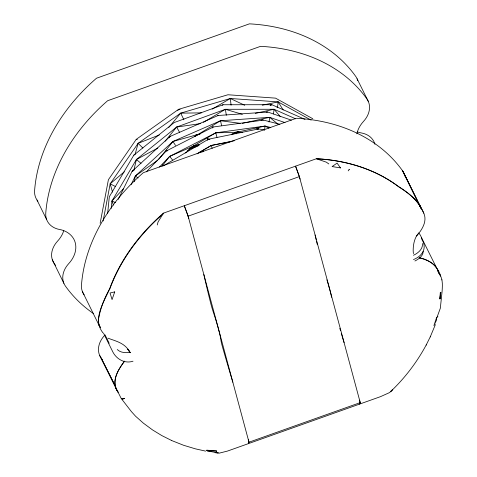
<?xml version="1.0" encoding="UTF-8"?>
<svg xmlns="http://www.w3.org/2000/svg" width="477" height="477" viewBox="0 0 477 477"><rect width="100%" height="100%" fill="white"/><g stroke="black" fill="none" stroke-linecap="round" stroke-linejoin="round"><path stroke-width="0.72" d="M231.071 105.161L230.319 98.495L180.688 113.144L138.109 143.338L110.169 183.83L103.121 220.994M440.778 292.371L440.325 292.377L439.8 298.96L440.259 298.858L440.778 292.371L439.824 298.715M216.6 451.755L216.647 451.003L206.899 450.181L206.469 450.693M422.533 243.55C422.95 249.167 418.079 253.15 413.458 255.273M423.23 251.403C423.063 256.054 418.728 259.112 414.93 260.991M207.59 139.177L207.668 138.235L208.425 139.218L209.904 139.344M107.617 213.738L109.311 196.786L133.846 155.126L174.177 122.559L223.087 104.743L271.854 104.713L305.012 119.381M111.219 208.377L111.952 201.038L136.398 159.527L176.603 127.061L225.388 109.293L274.054 109.269L295.674 118.827M212.122 109.138L230.319 98.495L278.151 101.893L277.65 106.454L277.101 107.76M264.58 130.078L265.033 126.059L270.757 127.52M157.249 224.959L158.048 222.008L163.468 213.136L316.37 158.752L322.869 159.211A177.963 137.519 -26.4 0 1 398.331 186.495C407.066 192.314 417.053 198.855 421.31 208.819M269.076 122.064L269.654 117.33L220.511 120.747L172.918 141.496L135.361 175.983L131.133 184.563M273.482 113.955L274.054 109.269L255.273 113.341M170.11 136.088L169.401 137.758M100.146 223.254L108.404 179.698L136.225 139.373L178.601 109.322L227.97 94.756L275.515 98.131L312.775 118.737M134.24 181.624L135.361 175.983L157.732 160.284M133.924 170.104L136.398 159.527L157.809 148.049M340.477 167.904L337.078 163.104L332.105 166.562L340.477 167.904L340.596 167.409M135.021 154.578L138.109 143.338L159.294 134.991M349.158 169.764L349.301 169.275L348.204 170.867M435.382 324.581L430.248 336.893M124.569 361.101C118.063 369.753 110.563 381.803 118.117 392.249C110.575 381.797 117.92 369.931 124.461 361.339M188.791 218.639A7.912 0.769 70.4 0 0 187.002 213.118L184.295 205.73L188.129 216.176L248.994 442.203L248.362 443.652L248.809 442.626A7.912 0.769 70.4 0 0 248.845 442.376M300.045 179.072A7.912 0.769 70.4 0 0 298.256 173.545L295.549 166.163L299.383 176.603L360.248 402.63L359.616 404.085L360.063 403.059A7.912 0.769 70.4 0 0 359.58 400.167M118.26 199.362L132.081 171.332L132.779 170.378L133.959 170.551M392.094 390.126L390.687 391.522C404.949 377.993 417.011 362.115 426.307 344.793M426.152 345.104L430.409 336.559M163.468 213.136L158.328 217.727A177.963 137.519 -26.4 0 0 109.466 289.235C103.986 301.953 92.449 318.94 102.525 332.296L102.805 332.803M109.471 289.229C104.141 298.53 100.379 308.708 98.465 319.262C98.238 322.136 98.53 325.344 100.528 327.58M177.838 110.575L178.601 109.322L180.073 109.513M418.746 233.062C414.149 237.725 413.064 245.792 413.189 251.14L413.41 253.621M416.558 235.99C421.906 230.003 427.446 221.483 423.814 213.219C419.044 201.449 408.968 192.893 398.331 186.495M161.906 166.217L169.687 156.373L215.759 132.827L265.033 126.059L268.825 128.086M158.787 159.288L172.918 141.496L198.79 134.234M165.167 141.216L176.603 127.061L200.817 123.567M168.828 127.407L180.688 113.144L201.407 112.87M201.944 152.163L202.969 150.714L203.53 151.662M261.163 120.544L261.951 119.691L279.868 124.306M113.46 205.086L111.952 201.038L123.549 188.618M146.344 171.851L166.312 150.97L213.231 126.995L263.382 120.109M159.491 167.033L169.687 156.373L193.268 146.129L215.759 132.827L239.532 132.29M392.571 389.673L389.655 392.535L380.443 396.679L227.535 451.057L219.217 453.15L207.519 450.938L206.899 450.181M207.394 140.238L208.425 139.218L258.725 128.939L264.592 129.953M212.182 127.997L213.231 126.995L212.498 126.483M185.553 152.968L193.268 146.129L198.265 144.728M437.934 316.728L437.027 317.294L440.325 308.231L442.131 291.024C442.382 286.015 442.889 280.726 440.647 276.046C437.671 266.118 429.437 259.577 419.396 257.836M256.513 128.868L257.437 128.063L258.725 128.939L257.401 129.571M112.542 192.159L110.169 183.83L124.247 171.833M187.473 150.732L193.268 146.129L199.058 144.829M194.419 136.696L220.511 120.747L240.187 123.322M195.522 135.808L197.347 134.568L200.185 133.989M203.429 122.345L225.388 109.293L242.346 114.325M163.665 165.68L208.425 139.218M197.108 153.815L211.216 145.473L234.296 140.757M222.246 105.226L223.087 104.743M198.998 152.562L211.216 145.473L231.434 141.568M413.481 259.571C421.847 256.34 427.344 248.702 422.205 239.985M133.846 155.126L134.794 154.608M238.637 131.527L231.256 134.729M291.381 120.144L267.782 112.035L218.144 115.494L170.05 136.458L132.081 171.332L133.429 170.742M270.489 105.274L271.854 104.713L270.03 105.202M231.828 134.097L237.302 132.147L265.033 126.059M188.129 216.176L299.383 176.603M248.994 442.203L360.248 402.63M189.333 149.033L196.923 146.499M195.934 134.908L197.347 134.568M196.101 146.278L198.939 145.616M242.364 123.352L269.654 117.33L285.031 122.613M262.261 105.184L278.151 101.893L311.117 120.132M192.291 146.821L198.873 145.545M167.767 150.714L166.312 150.97L166.217 150.136M129.696 352.193C125.439 353.177 120.562 352.658 117.253 349.558M133.011 361.196C124.986 363.921 116.734 359.354 112.948 352.169L103.467 333.029M205.611 451.129L195.445 448.851L183.579 445.268L171.863 440.611M235.644 132.6L240.05 132.427M136.225 139.373L137.358 139.338M266.166 112.083L267.782 112.035M207.519 450.938L216.647 451.003M217.387 115.476L218.144 115.494M215.437 452.721L218.198 452.87L215.061 452.637M242.411 132.648L235.888 131.843M233.658 133.339L236.592 133.751M107.957 338.187C116.907 341.496 125.057 343.017 130.191 352.628L127.758 349.128L130.221 352.736M115.506 186.561L110.169 183.83M316.37 158.752L326.316 162.162L328.814 163.939M111.952 201.038L115.643 202.671M230.319 98.495L244.737 105.268M419.11 257.705C427.07 259.905 436.342 263.256 438.405 272.403M171.654 440.515L161.81 435.584L152.568 429.938L143.374 423.153L135.599 416.248L131.425 411.627L121.277 398.539L122.851 398.993L124.682 398.432L122.476 399.005L121.277 398.539M141.037 163.367L136.398 159.527M135.361 175.983L138.115 177.981M142.885 148.043L138.109 143.338M269.654 117.33L278.204 124.342M274.054 109.269L280.339 116.615M169.687 156.373L172.543 159.986M172.918 141.496L175.524 145.431M278.151 101.893L283.189 109.966M98.995 325.064L100.432 327.544M179.555 132.26L176.603 127.061M121.116 398.283L115.959 388.01M423.814 213.219L419.581 205.056M99.604 355.282L115.458 386.4L101.13 358.03A23.731 18.335 -26.4 0 1 104.499 335.504M420.774 207.09L402.594 170.838A177.963 137.519 -26.4 0 0 296.283 118.284L143.38 172.662A177.963 137.519 -26.4 0 0 81.478 285.049A23.731 18.335 -26.4 0 0 84.149 294.852M421.364 237.355L436.89 268.503M104.988 334.83L109.191 343.297M357.088 78.783L368.411 101.637M82.366 291.513L99.711 326.584M37.021 200.054L46.651 219.563M416.928 200.084L402.594 170.838A23.731 18.335 -26.4 0 1 404.919 176.096M418.556 203.411L421.161 208.729M180.688 113.144L183.878 119.763M116.531 389.429L101.13 358.03A177.963 137.519 -26.4 0 0 102.412 359.783M52.327 259.786L63.888 283.332M404.126 173.586L420.201 206.738M211.216 145.473L212.164 148.258M437.642 270.024L438.244 271.962M215.759 132.827L216.981 137.275M162.729 164.798L163.021 166.056M220.511 120.747L221.543 125.368M441.899 279.725L441.946 279.939M225.388 109.293L226.307 115.231M316.382 158.716A177.963 137.519 -26.4 0 1 398.349 186.477M109.704 289.253A177.963 137.108 -26.5 0 1 163.742 213.368M55.559 265.385A177.963 137.519 -26.4 0 1 54.259 263.596A23.731 18.335 -26.4 0 1 57.622 241.076A27.684 21.393 -26.4 0 0 63.739 230.719M93.444 313.55A177.963 137.519 -26.4 0 1 65.415 286.081A23.731 18.335 -26.4 0 1 68.783 263.56A27.684 21.393 -26.4 0 0 75.336 243.031C73.613 235.71 66.798 230.677 59.613 229.497A23.731 18.335 -26.4 0 1 45.762 213.1A177.963 137.519 -26.4 0 1 107.659 100.719L260.567 46.335A177.963 137.519 -26.4 0 1 366.879 98.894A23.731 18.335 -26.4 0 1 363.51 121.414A27.684 21.393 -26.4 0 0 356.874 133.828M418.782 233.014A23.731 18.335 -26.4 0 1 422.062 239.901M37.88 201.199A23.731 18.335 -26.4 0 1 34.6 190.615A177.963 137.519 -26.4 0 1 96.503 78.228L249.405 23.85A177.963 137.519 -26.4 0 1 355.723 76.403A23.731 18.335 -26.4 0 1 357.804 80.72M357.297 131.831A27.684 21.393 -26.4 0 0 361.524 132.988A23.731 18.335 -26.4 0 1 374.922 144.292M232.83 382.184A327.645 31.816 70.4 0 1 222.485 346.922A19.772 1.92 70.4 0 1 220.905 340.113A40.634 3.947 70.4 0 0 213.547 312.834A19.772 1.92 70.4 0 1 210.846 303.771A327.645 31.816 70.4 0 1 203.846 274.555M248.326 439.734A7.912 0.769 70.4 0 1 248.815 441.952M344.084 342.611A327.645 31.816 70.4 0 1 341.276 333.244M340.447 330.454A327.645 31.816 70.4 0 1 339.815 328.331M317.223 244.266A327.645 31.816 70.4 0 1 316.549 241.362M316.221 239.925A327.645 31.816 70.4 0 1 315.1 234.988M326.906 279.82A40.634 3.947 70.4 0 1 331.598 297.272M436.652 317.39L436.449 320.27L433.921 325.552L436.652 317.39M114.718 291.9L112.065 299.598L110.05 292.991L114.718 291.9M440.378 275.551L438.536 272.635L440.647 276.046L440.378 275.551"/></g></svg>
